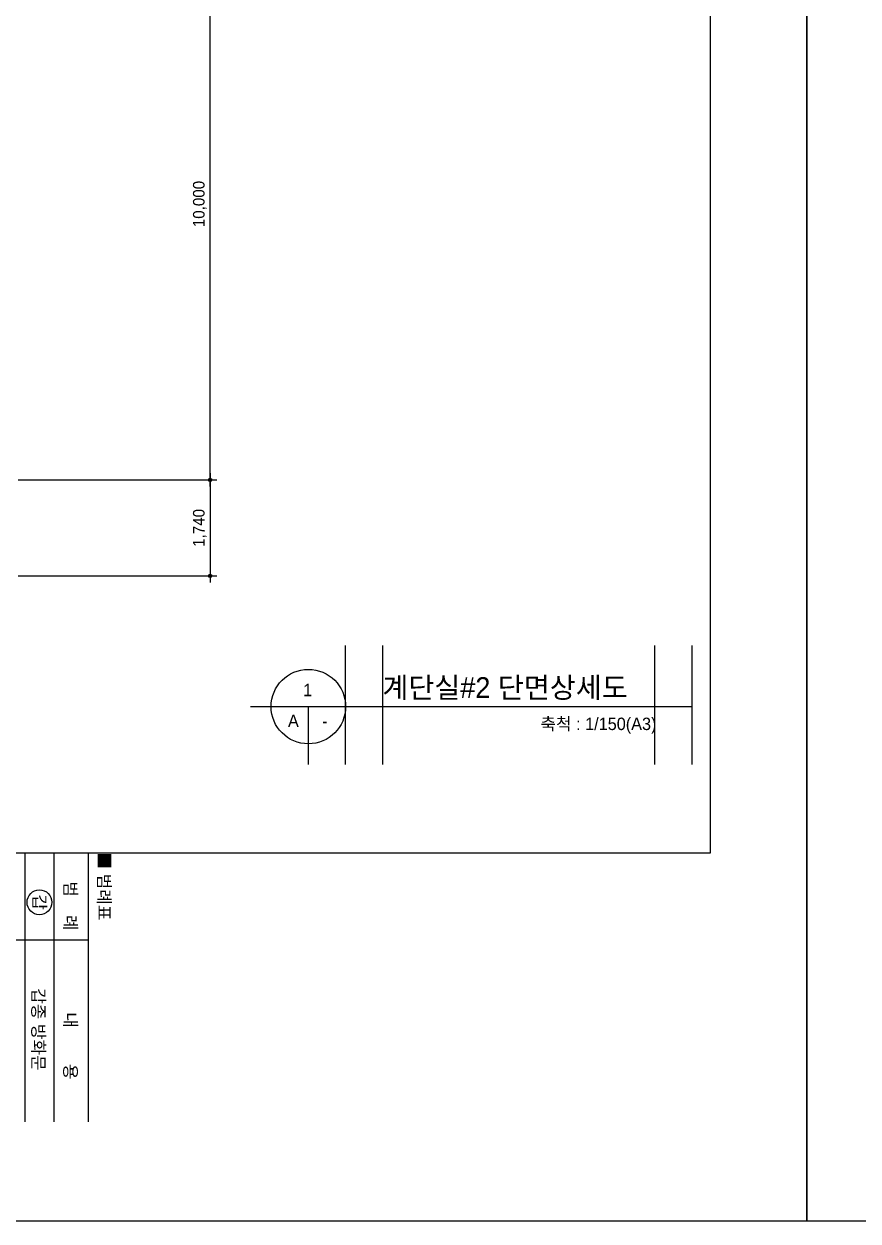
# Model space of a CAD drawing. Header units: millimetres. Extents: x 11948722 to 13111668, y -10771712 to -10232988.
# Drawn here: x 12390323 to 12405439, y -10515136 to -10493440 of the extents above; entities that cross this region are included whole.
import ezdxf
from ezdxf.enums import TextEntityAlignment as Align

# ---------------------------------------------------------------- set-up
doc = ezdxf.new("R2010")
doc.units = ezdxf.units.MM
doc.header["$LTSCALE"] = 150
doc.header["$MEASUREMENT"] = 0
doc.layers.get('0').update_dxf_attribs({"linetype": 'CONTINUOUS'})
doc.layers.get('Defpoints').update_dxf_attribs({"color": 117, "linetype": 'CONTINUOUS'})
for name, color, linetype in [('BOX', 7, 'CONTINUOUS'), ('TEX-SYM', 3, 'CONTINUOUS'), ('Xref-계단단면도$0$3 dim0', 7, 'CONTINUOUS'), ('Xref-계단단면도$0$A-TIT', 2, 'CONTINUOUS'), ('Xref-계단단면도$0$A-TXT-5.0', 3, 'CONTINUOUS'), ('Xref-계단단면도$0$SYM-2', 7, 'CONTINUOUS')]:
    doc.layers.add(name, color=color, linetype=linetype)
doc.styles.add('Xref-계단단면도$0$나눔고딕 Se', font='')
doc.styles.add('Xref-계단단면도$0$돋움', font='')
doc.styles.add('돋움', font='')
doc.styles.get('Xref-계단단면도$0$나눔고딕 Se').set_extended_font_data('Dotum')
doc.styles.get('Xref-계단단면도$0$돋움').set_extended_font_data('Dotum')
doc.styles.get('돋움').set_extended_font_data('Dotum')
doc.dimstyles.new('Xref-계단단면도$0$A1-100', dxfattribs={"dimtxt": 3, "dimasz": 1, "dimexe": 2, "dimexo": 2, "dimgap": 1, "dimtad": 1, "dimdec": 0, "dimzin": 12, "dimdsep": 46, "dimlunit": 6, "dimtxsty": 'Xref-계단단면도$0$나눔고딕 Se', "dimblk1": 'Xref-계단단면도$0$DIMDOT', "dimblk2": 'Xref-계단단면도$0$DIMDOT', "dimsah": 1, "dimcen": -1, "dimdle": 2, "dimclrd": 256, "dimclre": 256, "dimclrt": 3, "dimadec": 0, "dimazin": 0, "dimtfac": 1, "dimtdec": 0, "dimtix": 1, "dimtmove": 2, "dimatfit": 3, "dimldrblk": 'Xref-계단단면도$0$DIMDOT', "dimfxl": 1, "dimtvp": 1, "dimtolj": 1, "dimtzin": 12, "dimlwd": -1, "dimlwe": -1, "dimarcsym": 0})

# ---------------------------------------------------------------- blocks, each defined once
blk = doc.blocks.new('Xref-계단단면도$0$DIMDOT')
at = {"color": 0}
blk.add_line((-2, 0), (2, 0), dxfattribs=at)
for radius in [0.5, 0.25]:
    blk.add_circle((0, 0), radius, dxfattribs=at)
blk = doc.blocks.new('*D550')
at = {"layer": 'Defpoints', "color": 0, "ltscale": 1200}
for p in [(12390096, -10491704), (12393696, -10491704), (12390096, -10501704)]:
    blk.add_point(p, dxfattribs=at)
at = {"layer": 'Xref-계단단면도$0$3 dim0'}
for p, q in [((12390216, -10491704), (12393816, -10491704)), ((12393696, -10501644), (12393696, -10491764)), ((12390216, -10501704), (12393816, -10501704))]:
    blk.add_line(p, q, dxfattribs=at)
at = {"layer": 'Xref-계단단면도$0$3 dim0', "ltscale": 1200, "xscale": 60, "yscale": 60, "zscale": 60}
for p, rotation in [((12393696, -10491704), 90), ((12393696, -10501704), 270)]:
    blk.add_blockref('Xref-계단단면도$0$DIMDOT', p, dxfattribs=dict(at, rotation=rotation))
at = {"layer": 'Xref-계단단면도$0$3 dim0', "color": 3, "ltscale": 1200, "insert": (12393511, -10496704), "char_height": 210, "attachment_point": 5, "rotation": 90, "style": 'Xref-계단단면도$0$나눔고딕 Se'}
blk.add_mtext('\\A1;10,000', dxfattribs=at)
blk = doc.blocks.new('*D1295')
at = {"layer": 'Defpoints', "color": 0, "ltscale": 1200}
for p in [(12390096, -10501704), (12390096, -10503444), (12393696, -10503444)]:
    blk.add_point(p, dxfattribs=at)
at = {"layer": 'Xref-계단단면도$0$3 dim0'}
for p, q in [((12390216, -10501704), (12393816, -10501704)), ((12393696, -10501764), (12393696, -10503384)), ((12390216, -10503444), (12393816, -10503444))]:
    blk.add_line(p, q, dxfattribs=at)
at = {"layer": 'Xref-계단단면도$0$3 dim0', "ltscale": 1200, "xscale": 60, "yscale": 60, "zscale": 60}
for p, rotation in [((12393696, -10501704), 90), ((12393696, -10503444), 270)]:
    blk.add_blockref('Xref-계단단면도$0$DIMDOT', p, dxfattribs=dict(at, rotation=rotation))
at = {"layer": 'Xref-계단단면도$0$3 dim0', "color": 3, "ltscale": 1200, "insert": (12393511, -10502574), "char_height": 210, "attachment_point": 5, "rotation": 90, "style": 'Xref-계단단면도$0$나눔고딕 Se'}
blk.add_mtext('\\A1;1,740', dxfattribs=at)

msp = doc.modelspace()

# ---------------------------------------------------------------- linework, layer by layer
msp.add_circle((12390604.3, -10509358.8), 225)
at = {"layer": 'BOX', "color": 252}
msp.add_lwpolyline([(12390341.8, -10508461.3), (12390341.8, -10513336.3)], dxfattribs=at)
at = {"layer": 'BOX'}
for points in [[(12390866.8, -10508461.3), (12390866.8, -10513336.3)], [(12391485.5, -10508461.3), (12391485.5, -10513336.3)], [(12391485.5, -10510047.6), (12388241.8, -10510047.6)]]:
    msp.add_lwpolyline(points, dxfattribs=at)
at = {"layer": 'Defpoints', "linetype": 'ByBlock'}
for p, q in [((12396152.7, -10506862.2), (12396152.7, -10504705.4)), ((12396827.7, -10506862.2), (12396827.7, -10504705.4)), ((12401758.9, -10506862.2), (12401758.9, -10504705.4)), ((12402433.9, -10506862.2), (12402433.9, -10504705.4))]:
    msp.add_line(p, q, dxfattribs=at)
at = {"layer": 'Defpoints', "ltscale": 1200}
for points in [[(12359962.7, -10452136.3), (12404512.7, -10452136.3), (12404512.7, -10515136.3), (12359962.7, -10515136.3)], [(12404512.7, -10452136.3), (12449062.7, -10452136.3), (12449062.7, -10515136.3), (12404512.7, -10515136.3)], [(12361815.7, -10508461.3), (12402765.7, -10508461.3), (12402765.7, -10453936.3), (12361815.7, -10453936.3)]]:
    msp.add_lwpolyline(points, close=True, dxfattribs=at)
at = {"layer": 'Xref-계단단면도$0$A-TIT'}
for p, q in [((12394427.7, -10505812.2), (12402433.9, -10505812.2)), ((12395477.7, -10506862.2), (12395477.7, -10505812.2))]:
    msp.add_line(p, q, dxfattribs=at)
msp.add_circle((12395477.7, -10505812.2), 675, dxfattribs=at)

# ---------------------------------------------------------------- texts
at = {"layer": 'TEX-SYM', "color": 3, "style": '돋움'}
msp.add_text('■ 범례표 ', height=225, rotation=270, dxfattribs=at).set_placement((12391665, -10508450.7))
for s, p in [('범    례', (12391054.3, -10509423.9)), ('갑종 방화문', (12390474.7, -10511663.2)), ('내        용', (12391054.3, -10511960.8))]:
    msp.add_text(s, height=225, rotation=270, dxfattribs=at).set_placement(p, align=Align.CENTER)
msp.add_text('갑', height=225, rotation=270, dxfattribs=at).set_placement((12390606.4, -10509359.3), align=Align.MIDDLE_CENTER)
at = {"layer": 'Xref-계단단면도$0$A-TXT-5.0', "style": 'Xref-계단단면도$0$돋움'}
msp.add_text('계단실#2 단면상세도', height=375, dxfattribs=at).set_placement((12396818.4, -10505654.7))
msp.add_text('축척 : 1/150(A3)', height=225, dxfattribs=at).set_placement((12401785.8, -10506125.1), align=Align.MIDDLE_RIGHT)
at = {"layer": 'Xref-계단단면도$0$SYM-2', "color": 3, "style": 'Xref-계단단면도$0$나눔고딕 Se'}
for s, p in [('1', (12395466.6, -10505511.1)), ('A', (12395206.1, -10506071.1)), ('-', (12395776, -10506075.4))]:
    msp.add_text(s, height=225, dxfattribs=at).set_placement(p, align=Align.MIDDLE_CENTER)

# ---------------------------------------------------------------- dimensions: what is measured, and where the dimension line sits
at = {"layer": 'Xref-계단단면도$0$3 dim0'}
for base, p2, angle, picture, middle in [((12393696.5, -10491703.5), (12390096.5, -10491703.5), 90, '*D550', (12393511.1, -10496703.5)), ((12393696.5, -10503443.5), (12390096.5, -10503443.5), 270, '*D1295', (12393511.1, -10502573.5))]:
    dim = msp.add_linear_dim(base=base, p1=(12390096.5, -10501703.5), p2=p2, angle=angle, dimstyle='Xref-계단단면도$0$A1-100', override={"dimscale": 60, "dimtxt": 3.5}, dxfattribs=at)
    dim.commit()
    dim.dimension.update_dxf_attribs({"geometry": picture, "text_midpoint": middle})

doc.saveas('drawing.dxf')
